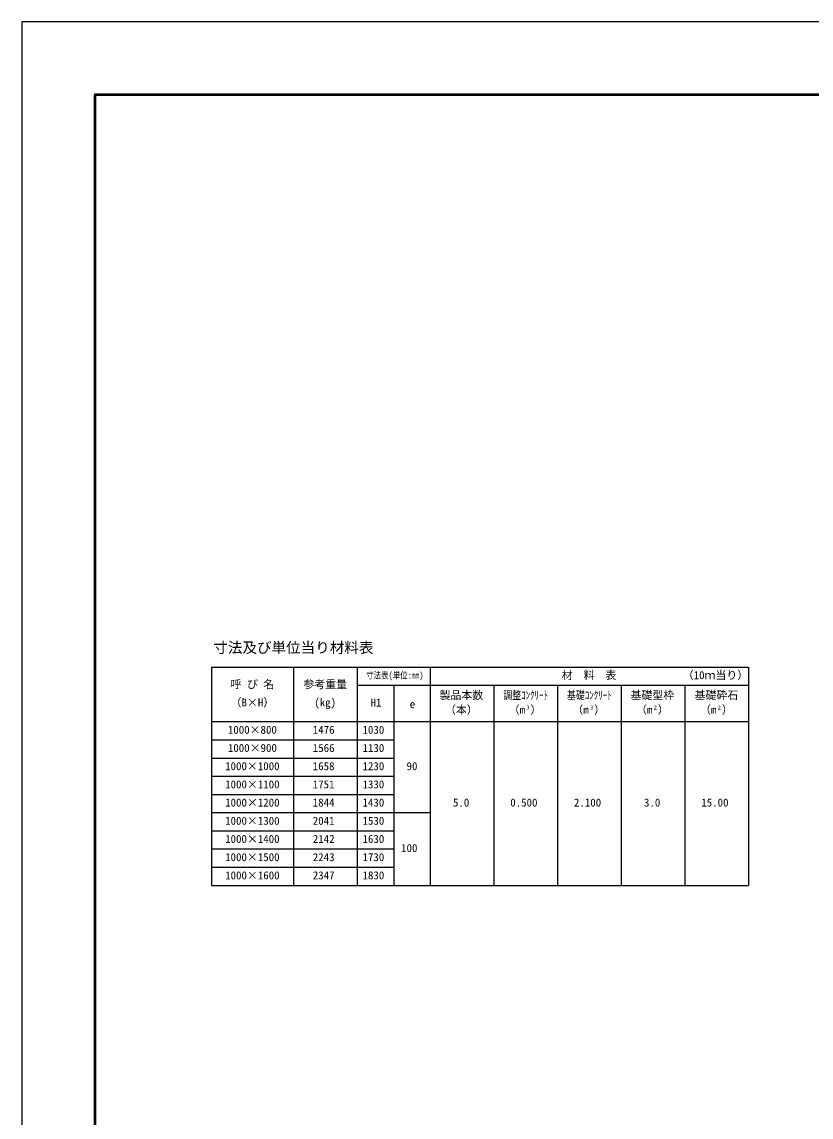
# Model space of a CAD drawing. Units: millimetres, scale not verified. Extents: x -16800 to 16800, y -5940 to 5940.
# Drawn here: x -16800 to -12462, y -79 to 5940 of the extents above; entities that cross this region are included whole.
import ezdxf
from ezdxf.enums import TextEntityAlignment as Align

# ---------------------------------------------------------------- set-up
doc = ezdxf.new("R2010")
doc.units = ezdxf.units.MM
doc.header["$LTSCALE"] = 20
for name, color, linetype, lineweight in [('0-1_Defpoints', 5, 'Continuous', 25), ('0-3_HYO', 3, 'Continuous', 25), ('0-4_HYO2', 4, 'Continuous', 25), ('0-6_TXT', 7, 'Continuous', 25), ('0-7_WAKU', 3, 'Continuous', 25)]:
    doc.layers.add(name, color=color, linetype=linetype, lineweight=lineweight)
doc.styles.add('ＭＳ ゴシック', font='')
doc.styles.get('ＭＳ ゴシック').set_extended_font_data('MS Gothic')

msp = doc.modelspace()

# ---------------------------------------------------------------- linework, layer by layer
at = {"layer": '0-1_Defpoints'}
msp.add_lwpolyline([(-16800, -5940), (0, -5940), (0, 5940), (-16800, 5940)], close=True, dxfattribs=at)
at = {"layer": '0-3_HYO'}
for p, q in [((-15757.95, 2394.58), (-15757.95, 1194.58)), ((-15757.95, 2394.58), (-12807.95, 2394.58)), ((-15307.95, 2394.58), (-15307.95, 1194.58)), ((-14957.95, 2394.58), (-14957.95, 1194.58)), ((-14555.91, 2394.58), (-14555.91, 1194.58)), ((-12805.91, 2394.58), (-12805.91, 1194.58)), ((-14957.95, 2294.58), (-12807.95, 2294.58)), ((-14755.91, 2294.58), (-14755.91, 1194.58)), ((-14205.91, 2294.58), (-14205.91, 1194.58)), ((-13855.91, 2294.58), (-13855.91, 1194.58)), ((-13505.91, 2294.58), (-13505.91, 1194.58)), ((-13155.91, 2294.58), (-13155.91, 1194.58)), ((-15757.95, 2094.58), (-12805.91, 2094.58)), ((-15757.95, 1194.58), (-12805.91, 1194.58))]:
    msp.add_line(p, q, dxfattribs=at)
at = {"layer": '0-4_HYO2'}
for p, q in [((-15757.95, 1994.58), (-14755.91, 1994.58)), ((-15757.95, 1894.58), (-14755.91, 1894.58)), ((-15757.95, 1794.58), (-14755.91, 1794.58)), ((-15757.95, 1694.58), (-14755.91, 1694.58)), ((-15757.95, 1594.58), (-14555.91, 1594.58)), ((-15757.95, 1494.58), (-14755.91, 1494.58)), ((-15757.95, 1394.58), (-14755.91, 1394.58)), ((-15757.95, 1294.58), (-14755.91, 1294.58))]:
    msp.add_line(p, q, dxfattribs=at)
at = {"layer": '0-7_WAKU', "lineweight": 50}
msp.add_lwpolyline([(-16400, -5540), (-400, -5540), (-400, 5540), (-16400, 5540)], close=True, dxfattribs=at)

# ---------------------------------------------------------------- texts
at = {"layer": '0-6_TXT', "style": 'ＭＳ ゴシック'}
for s, height, p in [('寸法及び単位当り材料表', 58.65, (-15747.95, 2454.58)), ('材  料  表', 43.99, (-13832.95, 2314.58)), ('（', 43.99, (-13167.95, 2314.58)), ('1', 43.99, (-13107.95, 2314.58)), ('0', 43.99, (-13077.95, 2314.58)), ('ｍ', 43.99, (-13047.95, 2314.58)), ('当', 43.99, (-12987.95, 2314.58)), ('り', 43.99, (-12927.95, 2314.58)), ('）', 43.99, (-12867.95, 2314.58)), ('呼 び 名', 43.99, (-15652.95, 2264.58)), ('参考重量', 43.99, (-15252.95, 2264.58)), ('（B×H）', 43.99, (-15652.95, 2164.58)), ('製品本数', 43.99, (-14504.75, 2204.58)), ('基礎型枠', 43.99, (-13454.75, 2204.58)), ('基礎砕石', 43.99, (-13102.95, 2204.58)), ('(kg)', 43.99, (-15192.95, 2164.58)), ('H1', 43.99, (-14883.46, 2164.28)), ('e', 43.99, (-14668.46, 2155.45)), ('（本）', 43.99, (-14474.75, 2124.58)), ('（m ）', 43.99, (-14124.75, 2124.58)), ('3', 21.99, (-14027.27, 2154.58)), ('（m ）', 43.99, (-13774.75, 2124.58)), ('3', 21.99, (-13677.27, 2154.58)), ('（m ）', 43.99, (-13424.75, 2124.58)), ('2', 21.99, (-13327.27, 2154.58)), ('（m ）', 43.99, (-13072.95, 2124.58)), ('2', 21.99, (-12975.47, 2154.58)), ('1000×800', 43.99, (-15667.95, 2014.58)), ('1476', 43.99, (-15201.29, 2014.58)), ('1030', 43.99, (-14927.95, 2014.58)), ('1000×900', 43.99, (-15667.95, 1914.58)), ('1566', 43.99, (-15201.29, 1914.58)), ('1130', 43.99, (-14927.95, 1914.58)), ('1000×1000', 43.99, (-15682.95, 1814.58)), ('1658', 43.99, (-15201.29, 1814.58)), ('1230', 43.99, (-14927.95, 1814.58)), (' 90', 43.99, (-14715.91, 1814.58)), ('1000×1100', 43.99, (-15682.95, 1714.58)), ('1751', 43.99, (-15201.29, 1714.58)), ('1330', 43.99, (-14927.95, 1714.58)), ('1000×1200', 43.99, (-15682.95, 1614.58)), ('1844', 43.99, (-15201.29, 1614.58)), ('1430', 43.99, (-14927.95, 1614.58)), ('5.0', 43.99, (-14430.91, 1614.58)), ('0.500', 43.99, (-14115.91, 1614.58)), ('2.100', 43.99, (-13765.91, 1614.58)), ('3.0', 43.99, (-13380.91, 1614.58)), ('15.00', 43.99, (-13065.91, 1614.58)), ('1000×1300', 43.99, (-15682.95, 1514.58)), ('2041', 43.99, (-15201.29, 1514.58)), ('1530', 43.99, (-14927.95, 1514.58)), ('1000×1400', 43.99, (-15682.95, 1414.58)), ('2142', 43.99, (-15201.29, 1414.58)), ('1630', 43.99, (-14927.95, 1414.58)), ('100', 43.99, (-14715.91, 1364.58)), ('1000×1500', 43.99, (-15682.95, 1314.58)), ('2243', 43.99, (-15201.29, 1314.58)), ('1730', 43.99, (-14927.95, 1314.58)), ('1000×1600', 43.99, (-15682.95, 1214.58)), ('2347', 43.99, (-15201.29, 1214.58)), ('1830', 43.99, (-14927.95, 1214.58))]:
    msp.add_text(s, height=height, dxfattribs=at).set_placement(p, align=Align.BOTTOM_LEFT)
at = {"layer": '0-6_TXT', "style": 'ＭＳ ゴシック', "width": 0.8}
for s, height, p in [('寸法表(単位:㎜)', 36.66, (-14907.95, 2319.58)), ('調整ｺﾝｸﾘｰﾄ', 43.99, (-14154.75, 2204.58)), ('基礎ｺﾝｸﾘｰﾄ', 43.99, (-13804.75, 2204.58))]:
    msp.add_text(s, height=height, dxfattribs=at).set_placement(p, align=Align.BOTTOM_LEFT)

doc.saveas('drawing.dxf')
